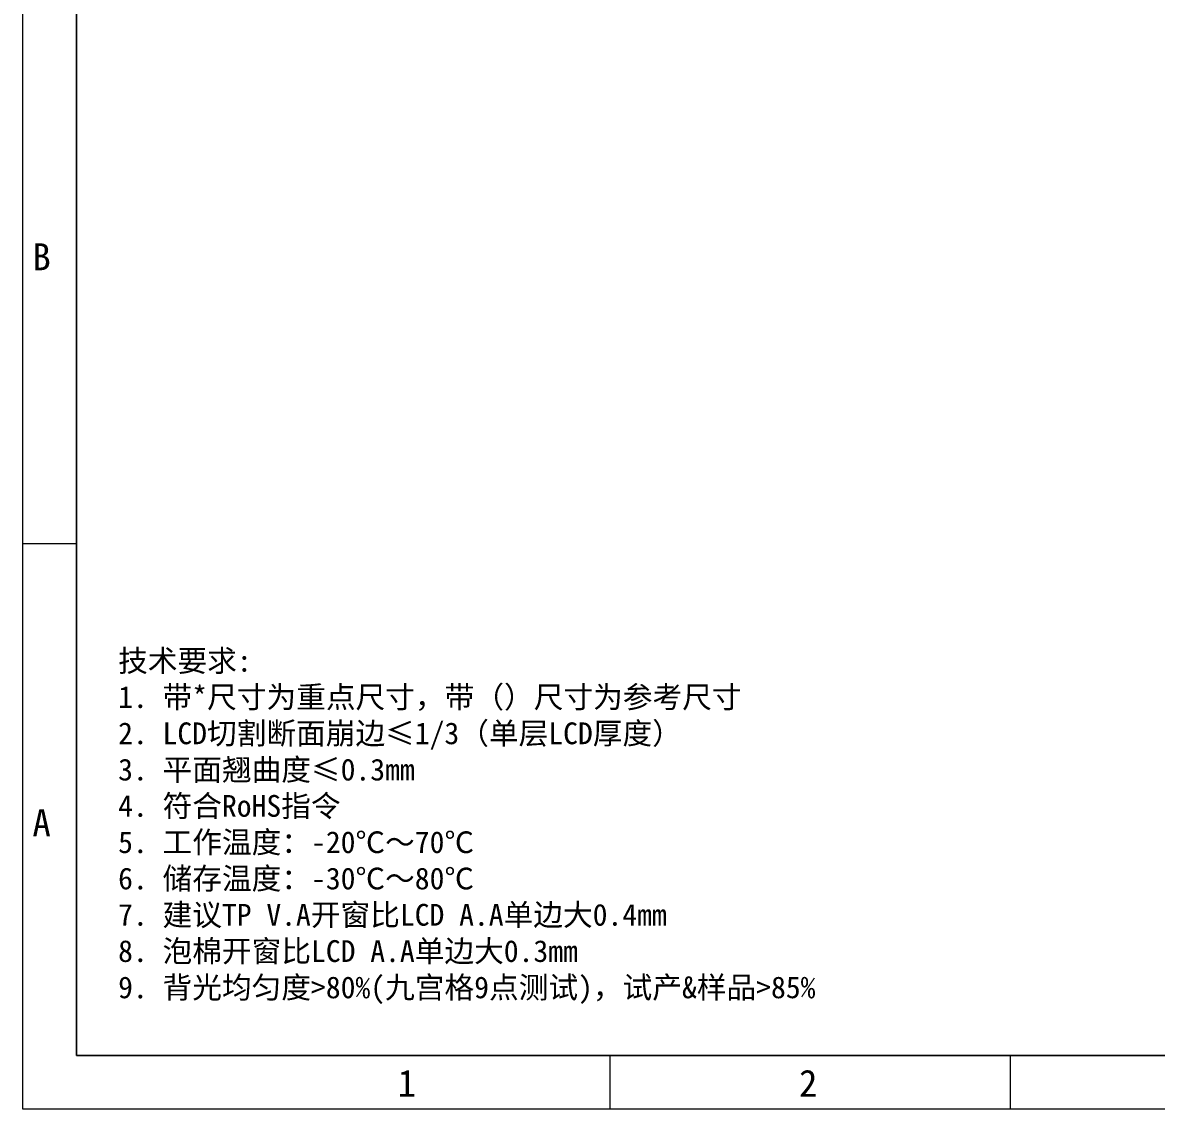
# Model space of a CAD drawing. Header units: inches. Extents: x 153 to 1143, y -4327 to -277.
# Drawn here: x 153.1 to 243.1, y -459.1 to -372.8 of the extents above; entities that cross this region are included whole.
import ezdxf

# ---------------------------------------------------------------- set-up
doc = ezdxf.new("R2010")
doc.units = ezdxf.units.IN
doc.header["$MEASUREMENT"] = 0
doc.layers.add('dim', color=4, linetype='Continuous')
doc.styles.add('宋体', font='SimSun.ttf')

msp = doc.modelspace()

# ---------------------------------------------------------------- linework, layer by layer
at = {"lineweight": 0}
for p, q in [((153.146, -459.068), (153.146, -279.351)), ((157.425, -454.789), (157.425, -283.63)), ((157.425, -283.63), (157.425, -454.789)), ((153.146, -414.139), (157.425, -414.139)), ((157.425, -454.789), (157.425, -419.754)), ((417.9, -454.789), (157.425, -454.789)), ((417.9, -454.789), (157.425, -454.789)), ((157.425, -454.789), (417.9, -454.789)), ((157.425, -454.789), (195.57, -454.789)), ((189.982, -454.789), (157.425, -454.789)), ((157.425, -454.789), (204.208, -454.789)), ((157.425, -454.789), (417.9, -454.789)), ((199.779, -459.068), (199.779, -454.789)), ((207.642, -454.789), (286.765, -454.789)), ((231.55, -459.068), (231.55, -454.789)), ((240.647, -454.789), (240.647, -454.789)), ((240.647, -454.789), (240.647, -454.789)), ((422.179, -459.068), (153.146, -459.068))]:
    msp.add_line(p, q, dxfattribs=at)

# ---------------------------------------------------------------- texts
at = {"lineweight": 0, "style": '宋体'}
for s, p in [('B', (153.921, -392.457)), ('A', (153.921, -437.386)), ('1', (182.914, -458.063)), ('2', (214.774, -458.063))]:
    msp.add_text(s, height=2.139, dxfattribs=at).set_placement(p)
at = {"layer": 'dim', "lineweight": 0, "insert": (160.723, -422.592), "char_height": 1.72828, "width": 74.45796, "attachment_point": 1, "style": '宋体'}
msp.add_mtext('{\\C0;技术要求:\\P1. 带*尺寸为重点尺寸，带（）尺寸为参考尺寸\\P2. LCD切割断面崩边≤1/3（单层LCD厚度）\\P3. 平面翘曲度≤0.3mm\\P4. 符合RoHS指令\\P5. 工作温度：-20℃～70℃ \\P6. 储存温度：-30℃～80℃\\P7. 建议TP V.A开窗比LCD A.A单边大0.4mm\\P8. 泡棉开窗比LCD A.A单边大0.3mm\\P9. 背光均匀度>80%(九宫格9点测试)，试产&样品>85%}', dxfattribs=at)

doc.saveas('drawing.dxf')
